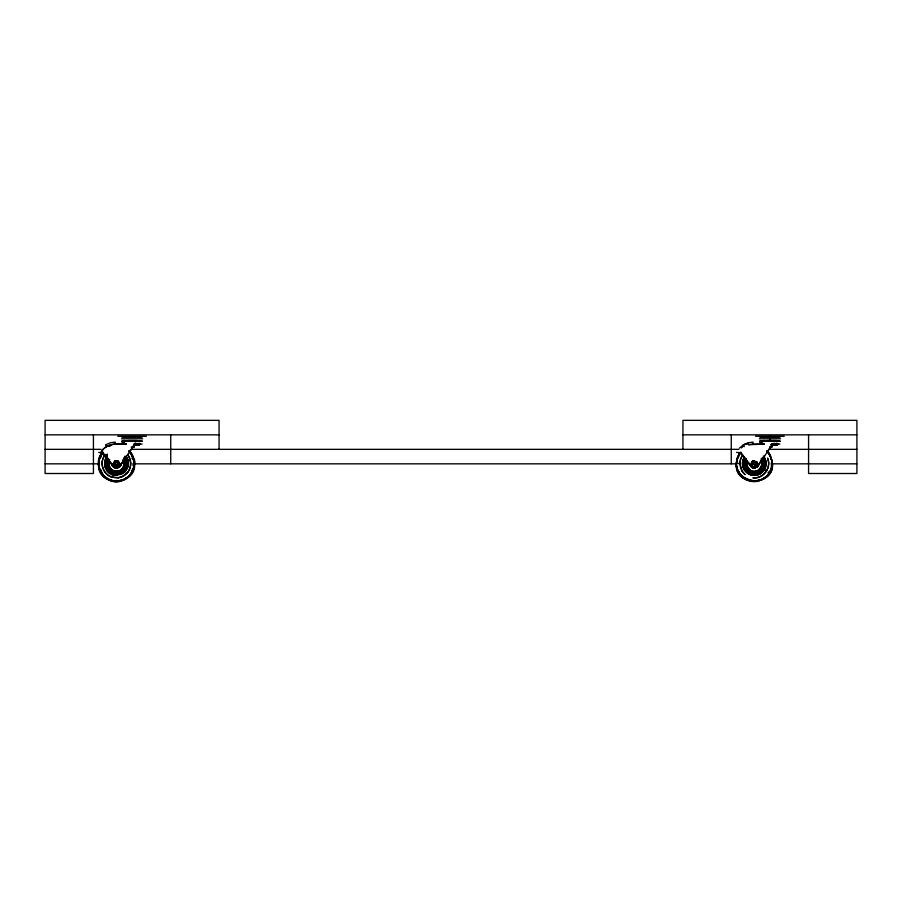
<?xml version="1.0" encoding="UTF-8"?>
<svg xmlns="http://www.w3.org/2000/svg" width="902" height="902" viewBox="0 0 902 902"><rect width="100%" height="100%" fill="white"/><g stroke="black" fill="none" stroke-linecap="round" stroke-linejoin="round"><path stroke-width="1.35" d="M106.459 463.008L107.62 458.847M106.526 462.286C107.552 448.632 102.749 465.556 105.489 468.07L107.71 458.69C106.12 461.362 106.019 464.868 107.338 467.653C104.666 467.552 109.627 436.839 105.489 468.07C111.431 483.81 136.055 470.607 126.291 456.953M134.308 444.415L134.308 446.873L132.075 446.873M772.146 444.415L772.146 446.873L769.925 446.873M126.054 465.883L125.355 459.242M763.893 465.883L763.193 459.242M104.858 461.102L104.812 465.849L104.801 461.305L106.549 456.998M101.148 472.321L99.445 468.488L98.803 461.948M110.912 471.893C103.504 464.722 114.61 476.82 118.466 473.336C126.122 471.295 125.739 464.913 120.969 474.486L124.814 471.915L126.415 462.636L124.747 458.115M739.899 463.538L740.519 459.355L742.323 455.544C738.377 461.486 739.539 470.156 745.153 474.644L742.323 471.52L739.899 463.538L737.96 463.538M139.483 443.468L140.238 444.122C138.333 445.284 136.833 442.555 134.33 443.604M132.718 455.589C122.954 441.179 137.589 461.057 134.556 463.538C134.499 471.408 129.042 478.815 121.42 480.958C105.5 486.403 91.079 465.082 102.219 452.567C81.732 492.717 154.535 488.377 129.212 450.808M99.4 468.307C97.878 462.681 99.152 456.491 103.031 452.105L99.457 458.566L100.528 455.781M133.034 465.759L133.18 463.538M767.095 450.718C792.407 488.715 719.3 492.165 740.057 452.567C719.582 492.717 792.373 488.377 767.05 450.808M752.291 465.015L752.144 467.213L752.324 465.06M136.461 443.468L135.616 444.573L140.238 444.122L139.224 443.468M107.518 459.242L106.526 464.88M113.494 463.538L114.825 461.069L113.494 463.538L114.96 465.782M114.802 465.646L113.787 463.042L115.659 460.978M117.215 460.978L119.12 463.538L117.215 466.097M126.054 465.714L120.969 474.486C125.592 469.604 128.163 462.918 125.107 456.435M745.018 467.371L746.529 469.897L744.297 464.519L744.996 459.772L744.251 463.538L745.548 468.375C743.316 462.14 744.691 453.886 744.951 467.225C746.969 472.693 753.903 475.14 758.999 472.377C764.084 469.762 765.899 462.647 762.618 457.968C764.648 461.023 764.851 465.195 763.002 468.375M104.587 463.538L106.12 457.81M751.794 464.564L751.637 463.008M118.985 473.043C111.735 475.365 103.516 466.593 107.507 459.287M108.578 469.536C113.652 477.327 126.956 472.389 126.325 463.324M744.612 465.398C746.315 452.026 744.049 461.215 744.657 465.883M750.938 472.851C757.139 475.151 764.479 470.021 764.163 463.324M106.549 463.29L108.556 469.514L107.721 468.409M744.398 463.29L746.405 469.514L751.107 472.873M115.084 461.226L114.926 462.388L114.802 461.418M98.735 463.538L99.4 458.757M133.462 468.307L134.06 461.948L132.628 456.502M771.638 465.917C772.653 460.798 770.759 455.138 767.004 451.53C771.447 455.623 772.913 462.388 771.345 468.138L771.638 461.147M113.742 463.538L113.9 462.647M118.963 462.647L118.963 464.417M115.715 461.813C115.073 460.527 117.846 460.448 116.809 461.689L116.437 460.843L114.238 462.004M117.79 465.849L117.993 464.665M125.57 467.586L124.814 471.915C128.197 468.161 129.448 462.275 126.754 457.81M106.842 461.305L107.304 459.479L106.605 461.576M744.691 461.305C746.428 455.555 743.507 463.019 744.421 465.353M109.852 473.392L106.583 470.122L106.819 465.714M134.015 465.409L133.428 458.577L129.437 451.519M745.943 469.108C752.403 479.999 770.229 468.623 762.675 458.047M758.695 465.285L759.033 463.538L757.635 466.898L753.35 468.194M763.599 467.225L763.893 465.714M763.949 465.398L764.242 463.876M126.1 465.398L126.269 461.576L125.051 456.322L126.46 463.538L125.164 468.375M125.728 464.451C124.363 479.131 100.641 471.599 108.454 458.757C105.962 462.737 107.361 467.574 110.518 470.743C117.587 477 129.189 468.239 124.927 459.772M113.088 472.851C121.917 476.572 130.192 465.094 124.487 457.844M765.223 468.07L764.592 469.254M124.769 479.154C131.861 475.331 135.774 466.56 133.462 458.757M108.161 469.175L106.583 470.122C108.116 469.141 105.602 460.11 106.763 465.398M125.694 467.371L126.269 465.488L127.385 468.07L127.396 459.062L128.287 463.538M134.251 466.83L131.602 473.449L127.859 477.598M744.421 461.711L745.356 459.242M772.101 466.83L769.44 473.449L765.697 477.598M120.823 465.353L121.184 463.538C121.432 469.638 111.453 469.592 111.679 463.538L112.04 465.353M124.307 469.514L125.592 467.281M746.044 459.129C738.524 476.741 770.015 476.955 762.506 459.129M126.269 461.576L127.295 458.87L126.291 461.711L124.408 457.63L126.021 461.305M116.809 461.689L117.091 460.933L118.579 461.925M132.346 471.295L133.417 468.499L131.252 473.223L127.486 477.237M738.366 455.781L737.284 458.577L740.88 452.105L737.644 457.641M770.184 471.295L771.255 468.499C765.821 490.316 730.383 480.586 737.216 458.926C730.473 479.988 765.843 490.632 771.266 468.488M101.114 456.886L101.385 456.198M102.907 458.802C100.269 465.804 104.17 474.226 111.126 476.887C102.524 473.685 99.152 461.463 105.32 454.529M103.279 457.821L104.936 454.912M118.895 464.598L118.895 462.467M129.584 469.243L127.937 472.163L121.725 476.899C130.463 473.73 133.778 461.52 127.543 454.529L128.197 455.33M129.956 468.273L130.813 463.538L128.851 456.401M131.489 470.867L131.748 470.179M133.834 468.612L129.741 475.828L122.999 480.428M771.672 468.612L767.591 475.828L760.837 480.428M134.883 444.607L134.533 444.303C141.152 445.261 143.587 442.093 133.834 444.607M101.249 456.637L101.565 455.848M763.915 466.289L762.156 469.514L763.442 467.281M133.417 468.499L131.252 473.223M752.381 465.432L752.73 464.541M134.905 444.573L140.024 444.224L140.058 443.604L138.908 444.573L134.195 444.573L135.638 443.694L140.238 444.122M776.735 443.468L778.088 444.122L772.033 444.573L773.6 444.573M118.466 473.336L116.437 475.388L111.904 474.486L112.592 472.795L116.437 473.561L121.274 472.265M139.1 444.494L139.889 444.427L136.856 444.494L137.544 443.604L139.878 443.604L139.472 444.573M774.852 444.122L772.822 444.573L777.907 443.604L777.614 444.573L772.732 444.607M99.04 458.464L102.14 452.545L101.272 453.616M736.878 458.464L739.978 452.545L739.11 453.616M762.134 469.536L759.845 471.87M772.383 444.303L778.088 444.122L774.694 444.494L778.088 444.122L776.938 443.536L778.088 444.122L777.614 444.573C765.121 443.885 780.997 445.847 777.062 443.468M99.434 458.633L101.622 453.853M737.847 457.37L739.009 454.833M769.09 473.223L769.541 472.231M123.585 470.551L120.969 474.486L122.503 471.464L120.191 472.817M120.969 474.486L122.514 471.453M765.279 470.72L765.595 470.122M768.729 471.847L767.974 473.088M115.185 473.437L111.904 474.486L112.739 472.851L115.997 473.516M743.958 457.81C740.88 462.963 742.707 470.134 747.735 473.403M745.638 460.279C742.402 467.473 750.78 475.343 757.849 472.152M761.491 469.457L763.611 463.538L762.258 459.039M761.367 470.618C764.761 467.281 765.223 461.463 762.325 457.664M763.487 467.473C760.984 474.249 749.968 475.895 745.886 469.017M756.609 465.297L757.173 464.068L755.887 465.996L756.564 465.387M118.636 465.071L115.851 466.142M98.701 452.376L103.392 453.447L113.032 466.12L117.068 467.766L119.989 465.917L134.556 444.528L142.042 444.021M764.253 456.322L757.173 466.684L755.414 467.664L752.437 467.394L740.97 453.165L739.426 452.657L741.23 453.447C745.616 456.728 750.34 472.817 757.838 465.917L772.394 444.528L779.88 444.021M126.765 455.803L119.335 466.684L115.569 467.721M126.415 456.322L119.346 466.672L117.564 467.664L114.588 467.394L102.061 452.703M757.173 466.684L764.603 455.803M130.113 450.797L135.503 444.1M767.952 450.797L772.123 444.742L777.039 444.021M771.977 444.945L773.341 444.1L769.925 447.854M132.075 447.854L134.274 444.742L136.168 444.021L134.06 445.058L134.849 444.348M101.588 452.657L102.445 452.781L100.844 452.59C105.692 443.107 117.373 443.412 126.415 444.1L122.007 442.104M764.05 470.201L760.938 473.302M100.844 452.59C105.759 443.198 117.35 443.525 126.415 444.1L122.322 442.273M121.195 472.197L123.281 470.686M759.033 472.197L761.119 470.686M760.634 471.284L762.618 469.108M111.589 472.265L116.437 473.561L116.437 475.388L119.188 473.122M757.838 465.917L754.41 467.811L750.87 466.12M123.878 472.524L126.212 470.201M777.569 443.468L775.607 444.607L777.58 443.908M133.8 445.284L134.59 444.573M772.439 444.573L771.638 445.284L774.006 444.021M739.414 448.147L743.327 444.878L747.983 442.814L753.035 442.104L753.035 444.1L748.536 444.731L764.253 444.1L759.856 442.104M752.787 461.294L752.415 462.309M119.989 465.917L117.057 467.766L114.588 467.394L113.032 466.12M762.066 469.852C758.988 474.136 743.564 475.004 759.123 472.265M126.246 478.252L123.427 479.582M741.343 447.922L743.169 446.445M760.003 473.843C756.259 476.03 751.4 475.67 747.747 473.415C751.614 475.974 756.879 475.985 760.758 473.449C766.159 469.987 767.771 462.219 764.129 456.953M778.088 444.122L777.423 444.573M106.583 470.122L108.037 469.017L107.09 467.089M128.952 476.053L122.897 479.999L126.517 478.083M766.79 476.053L760.814 479.965M771.266 447.234L771.717 444.415M763.092 478.759L764.355 478.083M109.018 446.208L110.969 445.362L108.95 446.073M111.904 474.486L114.475 473.37M122.007 471.87L116.437 473.561L116.437 475.388M760.803 473.415L756.586 475.151L752.043 475.162M773.826 444.573L771.086 444.551L776.351 443.468L777.862 444.224L771.086 444.607M138.773 444.336L137.769 444.607L139.641 444.573L135.616 444.427L136.292 444.573M117.26 473.325L118.038 473.257L114.813 473.257M117.542 473.46L115.535 473.516M117.023 466.142L115.084 465.849M117.294 468.206L113.866 467.529M118.23 477.801L121.387 477L116.437 477.913L111.476 477L118.917 477.688M744.996 444.303L748.186 443.491L743.327 444.878L744.375 446.569M757.533 480.834L759.642 480.292M755.887 473.257L752.674 473.257L757.624 472.851M774.13 444.573L772.225 443.908L774.762 443.468L777.49 444.573L772.033 444.573M119.898 472.907L117.159 473.494M755.47 473.449L757.973 472.851M757.206 480.845L759.563 480.281M136.856 444.494L138.254 444.224L135.638 443.694M121.42 480.958L118.061 481.578L111.453 480.958M759.258 480.958L755.91 481.578L749.291 480.958M776.938 443.536L776.859 443.468M117.429 473.46L118.263 473.392L117.677 473.437M116.437 473.392L118.049 473.257L116.798 473.347M135.988 444.573L135.018 444.607L136.924 444.573L134.387 444.122L138.254 444.224M134.195 444.573L139.742 443.908M137.769 444.607L139.235 444.573M776.216 444.607L777.084 444.573M771.097 444.472L775.889 444.573L773.442 443.604L773.454 444.427M134.984 444.573L138.908 444.573M135.153 444.573L134.387 444.122M140.509 444.021L134.702 444.021M135.435 444.573L136.924 444.573M138.705 444.573L139.641 444.573L134.533 444.303M776.791 444.021L778.347 444.021M45.1 434.843L219.062 434.843M682.938 434.843L856.9 434.843M117.734 436.264L146.428 436.264M755.572 436.264L784.266 436.264M122.041 437.29L142.076 437.29M759.879 437.29L779.914 437.29M121.499 438.789L142.663 438.789M759.337 438.789L780.501 438.789M123.303 440.537L125.028 440.537M127.712 440.537L136.63 440.537M763.78 440.537L764.986 440.537M767.128 440.537L773.589 440.537M773.939 440.537L776.678 440.537M122.007 441.067L142.144 441.067M759.856 441.067L779.993 441.067M121.669 441.258L142.437 441.258M759.518 441.258L780.275 441.258M135.041 443.468L135.604 443.468L134.443 443.468M772.811 443.468L773.442 443.468M753.035 444.1L764.253 444.1L760.161 442.273M131.218 447.234L133.947 447.234M769.699 447.234L771.796 447.234M45.1 449.343L101.058 449.343M132.075 449.343L738.896 449.343M769.925 449.343L856.9 449.343M45.1 463.831L98.6 463.831M133.327 463.831L736.438 463.831M771.176 463.831L856.9 463.831M755.143 468.206L750.915 466.898L749.528 463.538L749.855 465.285M753.508 473.325L755.064 473.336M772.225 443.908L776.611 444.336M135.616 444.427L138.051 444.573L136.991 444.224M754.275 481.657C747.454 481.612 741.061 477.553 737.994 471.475M116.437 481.657C109.616 481.612 103.211 477.553 100.145 471.475M750.227 480.631L743.225 477.237L744.398 478.184M736.551 452.376L740.283 452.781L738.682 452.59M754.388 460.854L754.478 461.621M752.324 473.37L748.705 471.87M117.091 460.933L116.437 460.843L116.764 461.677M750.588 472.851L755.177 473.516M137.544 443.604L139.088 443.536M113.505 480.913C107.338 480.044 101.926 475.422 99.874 469.592M750.441 472.795L753.294 473.516M110.021 480.033L116.437 481.228L122.954 479.988L118.027 481.161L111.566 480.552L108.759 479.266L110.021 480.033L103.437 475.546L100.528 471.295M752.46 467.924L753.418 468.206L751.682 467.507M751.964 475.151L748.559 473.843M115.174 465.906L115.772 466.142M775.145 444.303L775.889 444.607M137.307 444.303L138.051 444.607M109.638 470.72L111.679 472.197M745.323 478.68L747.871 480.033M739.899 452.703L741.23 453.447M748.48 471.509L749.517 472.197M745.954 479.627L742.853 477.598L739.11 473.449M108.116 479.627L105.015 477.598L101.272 473.449M747.611 473.302L744.5 470.201M767.32 451.011L770.567 455.589M745.153 467.326L746.405 469.514M767.523 451.496L769.44 453.616M129.685 451.496L131.602 453.616M128.851 451.192L131.715 454.743L130.598 452.917M103.471 475.264L99.434 468.431M739.46 473.223L740.88 474.959L739.629 473.144M108.037 469.017L106.718 465.872M103.121 453.165L113.72 466.841M106.459 462.546L107.169 467.371L109.345 470.618M770.184 455.781L769.09 453.853M738.366 471.295L739.009 472.231L737.847 469.694M763.272 456.085L765.899 461.226L765.291 467.901L766.125 463.538L764.592 457.81M126.054 457.01L127.385 458.994L127.385 468.07L126.291 465.353M106.537 446.569L105.478 444.878L110.145 442.814L115.197 442.104L115.197 444.1M101.881 473.505L102.276 474.159M763.543 459.693L762.788 458.442L764.287 463.448M764.017 461.768L762.461 457.957M124.375 457.483L125.761 459.84M107.214 467.45L107.597 468.262M125.412 459.163L125.017 456.491L125.694 459.693L124.747 457.934L125.694 459.693M756.913 463.008L756.846 462.286M743.958 469.254L742.425 463.538L744.398 456.998L742.65 461.226L742.65 465.77L744.398 470.066M770.128 456.108L771.278 458.633M131.252 453.853L133.44 458.633M760.927 459.095C767.376 468.251 751.05 477.203 746.89 466.593C749.145 472.265 757.635 473.144 760.927 467.98L762.28 463.538L761.671 460.471M124.668 459.129L125.728 462.613M106.842 466.447L107.338 467.653M752.651 462.32L752.572 461.474M116.121 461.621L115.851 460.922L116.076 461.723M132.233 458.182L132.526 458.926L132.188 458.013M101.249 470.427L101.565 471.227M101.114 470.179L101.385 470.867M107.282 465.353L108.105 467.642L107.688 466.503M106.707 465.804L106.549 464.981M754.805 460.899L754.997 461.542M99.107 466.39L99.615 468.521M756.474 464.62L756.97 466.796L756.474 464.564M125.096 456.401L126.201 461.396M744.657 465.714L744.951 467.225M755.583 464.834L755.775 465.77M736.156 463.538L737.43 470.201M98.318 463.538L99.581 470.201M106.583 456.953L107.112 459.84M774.762 443.468L774.841 444.224M752.527 462.106L752.516 461.52M118.049 464.372L118.072 465.646M118.072 461.418L118.072 462.478M808.575 434.843L808.575 473.505L856.9 473.505L856.9 420.343L682.938 420.343L682.938 449.343M769.925 436.331L769.925 440.537M731.263 434.843L731.263 463.831M219.062 449.343L219.062 420.343L45.1 420.343L45.1 473.505L93.425 473.505L93.425 434.843M170.737 434.843L170.737 463.831M768.583 462.128C769.631 470.855 761.559 478.815 752.866 477.834C763.25 479.188 771.808 467.484 767.557 458.036L768.583 462.128M108.691 462.106L109.841 467.845L112.13 470.122L109.119 466.435L108.691 462.106M124.307 463.538L124.172 464.97L124.172 462.106L124.307 463.538M746.54 462.106L747.69 467.845L749.968 470.122L746.54 464.97L746.54 462.106M751.389 462.997L752.2 461.452L751.389 462.997M762.145 463.538L760.871 467.845L758.582 470.122L762.021 464.97L762.021 462.106L762.145 463.538M117.824 463.278L117.204 464.71L115.433 464.53L117.204 464.71L117.824 463.278M755.662 463.278L754.534 464.913L752.866 463.538L753.102 462.76L752.967 464.056L754.275 464.947L755.583 464.056L755.459 462.76L753.508 462.354L755.053 462.354L755.662 463.278M124.431 463.538L122.086 469.187C116.031 475.861 104.463 466.83 109.694 459.501C102.106 474.892 130.869 474.7 123.179 459.389L124.431 463.538M746.439 461.971L746.281 463.538L746.89 460.471L746.439 461.971M115.129 463.019L115.129 464.056L115.433 462.534L117.204 462.354L115.129 463.019M119.323 464.068L118.895 465.139L119.323 464.068M108.465 458.52L106.977 463.538C107.259 480.078 133.665 471.284 124.048 457.979L125.897 463.538L124.352 468.713L121.612 471.453L118.151 472.84C110.281 474.475 104.012 465.06 108.465 458.52M746.315 458.52L744.815 463.538C744.939 479.39 770.804 472.039 762.246 458.52L763.735 463.538C763.678 479.278 737.701 472.039 746.315 458.52M755.865 464.643L754.974 467.619L755.899 464.62M756.913 464.056L756.507 465.026L756.913 464.056M123.022 467.845L120.744 470.122L123.022 467.845M118.512 465.612L117.519 466.266L118.512 465.612M122.165 480.157L120.09 480.777L122.165 480.157M753.745 460.64L753.193 460.798L753.745 460.64M755.357 466.266L754.275 466.469L755.357 466.266M774.795 443.694L773.442 443.604L776.092 443.795L774.795 443.694M116.967 460.64L117.519 460.798L116.967 460.64M115.355 466.266L114.588 465.804L115.355 466.266M118.512 461.452L118.038 461.069L119.38 463.538L118.512 461.452M114.509 465.736L113.979 465.139L114.577 465.815M756.733 461.925L756.361 461.452L757.173 462.997L756.733 461.925M751.817 465.139L751.389 464.068L751.817 465.139M118.004 462.41L117.79 461.226L117.948 462.365"/></g></svg>
